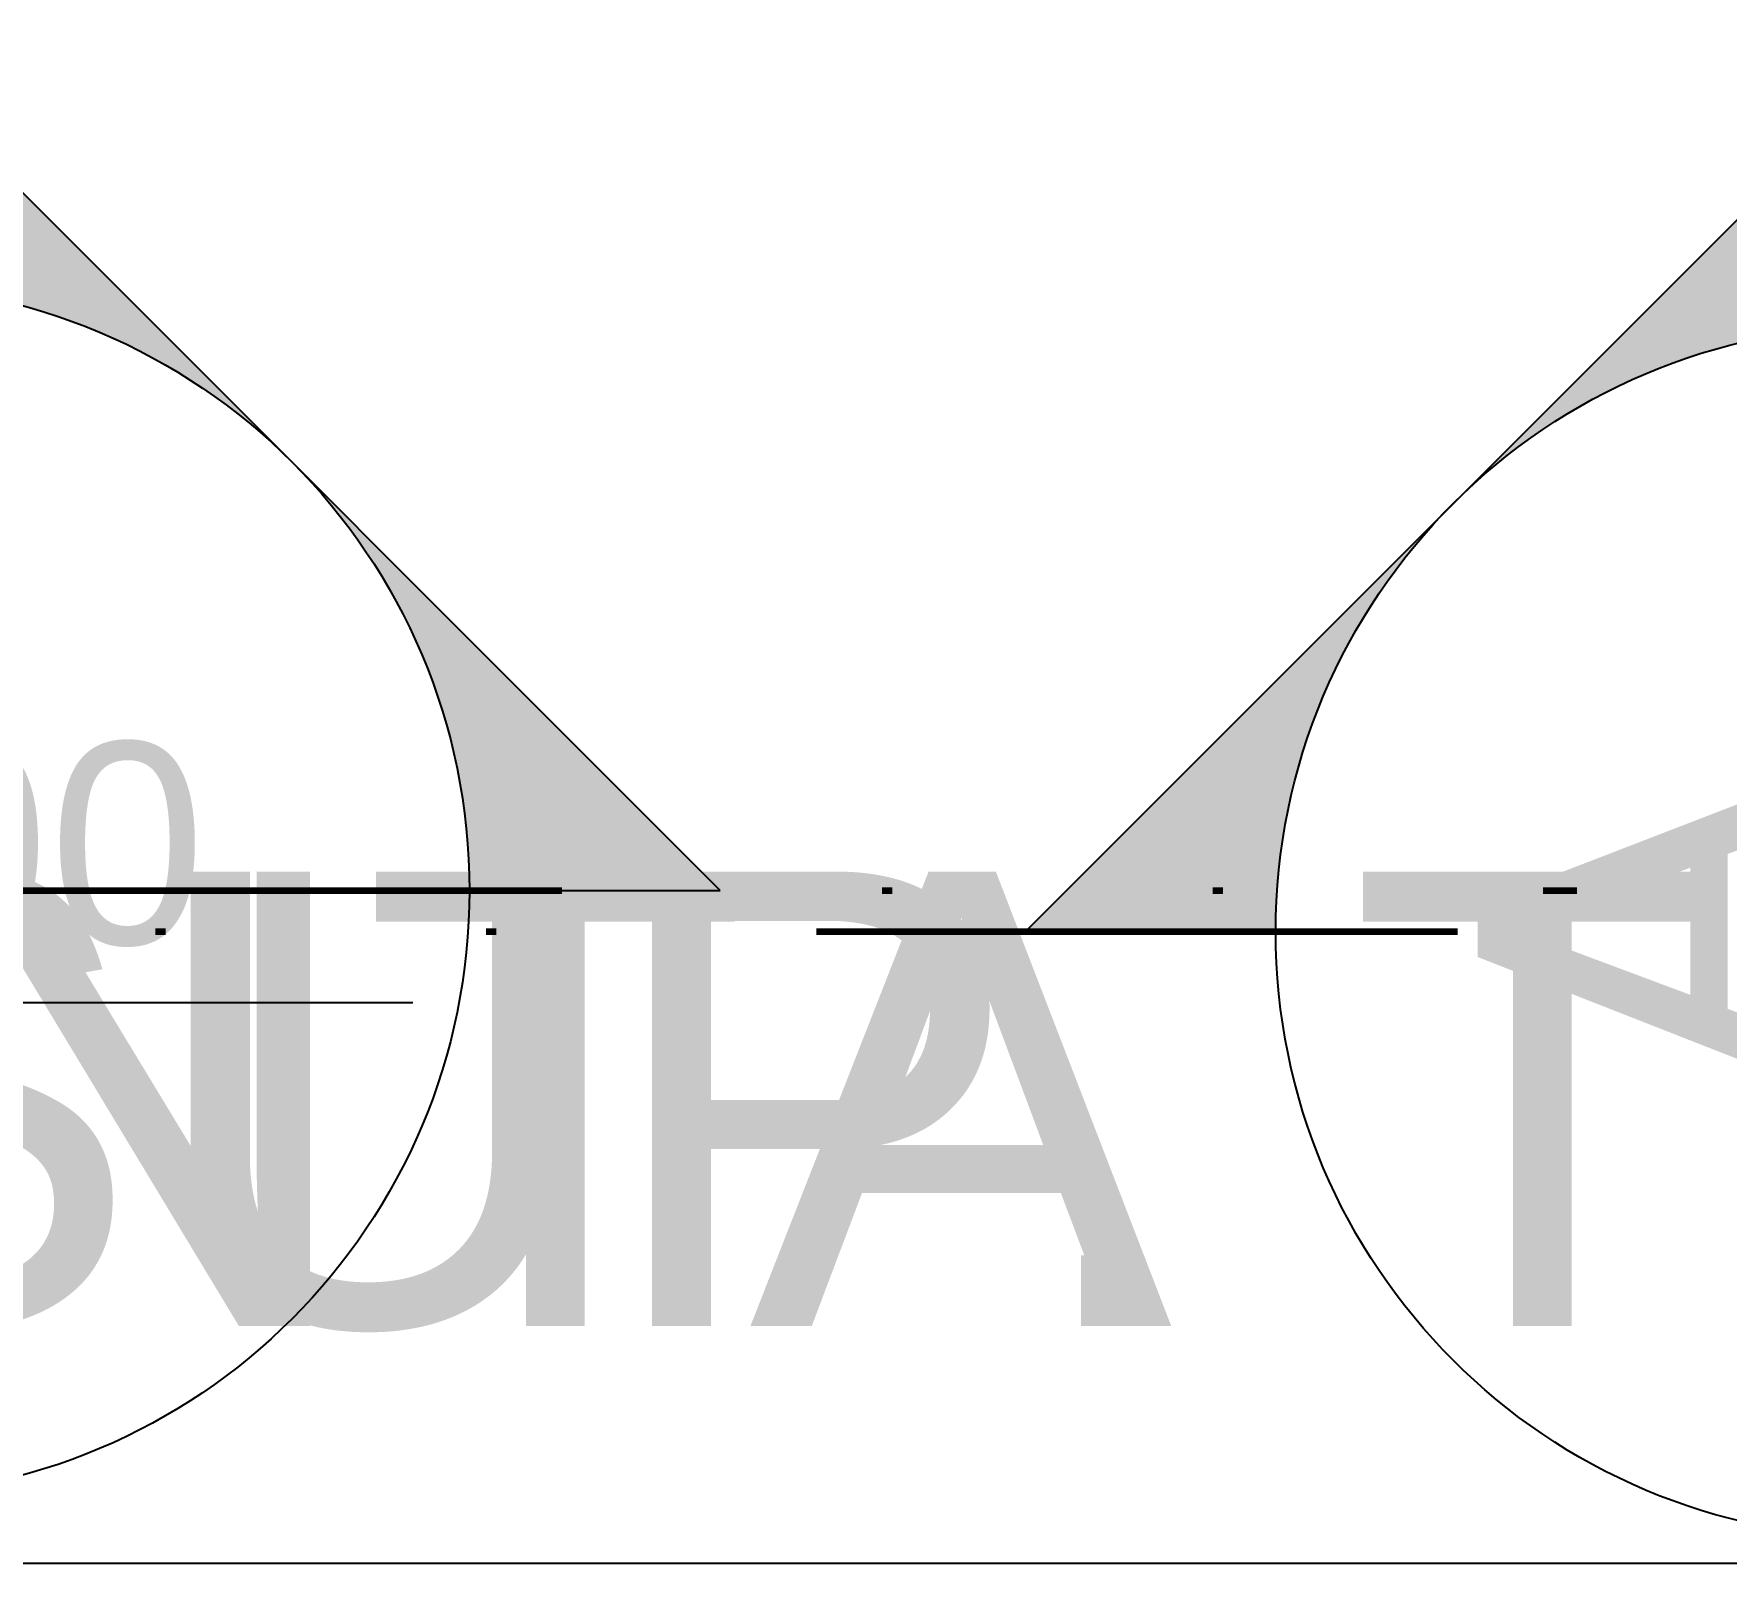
# Model space of a CAD drawing. Header units: metres. Extents: x 47619 to 48001, y 23263 to 23573.
# Drawn here: x 47845.12 to 47861.89, y 23416.2 to 23431.35 of the extents above; entities that cross this region are included whole.
import ezdxf
from ezdxf.enums import TextEntityAlignment as Align

# ---------------------------------------------------------------- set-up
doc = ezdxf.new("R2010")
doc.units = ezdxf.units.M
doc.header["$LTSCALE"] = 0.25
doc.linetypes.add('DIVIDEX2', pattern=[63.5, 25.4, -12.7, 0, -12.7, 0, -12.7])
for name, color, linetype in [('0 @ 0.1', 7, 'Continuous'), ('0 @ 1', 7, 'Continuous'), ('SIMB_01', 1, 'Continuous'), ('SIMB_02', 2, 'Continuous'), ('SIMB_PREENCHIMENTO', 253, 'Continuous'), ('SIMB_TXT', 1, 'Continuous')]:
    doc.layers.add(name, color=color, linetype=linetype)
for name, color, linetype, true_color, plot in [('ARQ_0_AREAS', 7, 'Continuous', 0x5a1694, False), ('ARQ_0_AREAS @ 0.1', 7, 'Continuous', 0x5a1694, False), ('ARQ_0_AREAS @ 1', 7, 'Continuous', 0x5a1694, False)]:
    doc.layers.add(name, color=color, linetype=linetype, true_color=true_color, plot=plot)
doc.layers.add('SIMB_LCT', color=252, linetype='DIVIDEX2', lineweight=100)
doc.styles.add('SIMB', font='arial.ttf')

# ---------------------------------------------------------------- blocks, each defined once
blk = doc.blocks.new('*U23')
at = {"layer": 'SIMB_02'}
blk.add_line((6, 0), (67.145, 0), dxfattribs=at)
at = {"layer": 'SIMB_TXT', "style": 'SIMB'}
blk.add_attdef('TITULO_DO_DESENHO', text='', height=4.5, dxfattribs=at).set_placement((10.022, 1), align=Align.BOTTOM_LEFT)
blk.add_attdef('NUM', text='', height=4.5, dxfattribs=at).set_placement((0, 0), align=Align.MIDDLE_CENTER)
blk.add_attdef('ESCALA', (21.304, -4.582), '', height=2, dxfattribs=at)
blk = doc.blocks.new('*U331')
at = {"layer": '0 @ 1'}
ref = blk.add_blockref('*U23', (-8.545, -4.763), dxfattribs=at)
ref.add_attrib('TITULO_DO_DESENHO', 'PLANTA PAV. SUP.', dxfattribs={"layer": 'SIMB_TXT', "height": 4.5, "style": 'SIMB'}).set_placement((1.478, -3.763), align=Align.BOTTOM_LEFT)
blk = doc.blocks.new('Pav_sup')
blk.add_blockref('*U331', (0, 0))
blk = doc.blocks.new('nivel_PB_A_D')
at = {"layer": 'SIMB_PREENCHIMENTO', "transparency": 33554587}
h = blk.add_hatch(color=256, dxfattribs=at)
h.dxf.hatch_style = 1
h.paths.add_polyline_path([(0, 1.25, 0.414214), (-1.25, 0), (0, 0)])
h.paths.add_polyline_path([(1.25, 0), (0, 0), (0, -1.25, 0.414214)])
at = {"layer": 'SIMB_01'}
for p, q in [((0, 2.25), (0, -2.25)), ((-2.25, 0), (9.25, 0))]:
    blk.add_line(p, q, dxfattribs=at)
blk.add_circle((0, 0), 1.25, dxfattribs=at)
at = {"layer": 'SIMB_TXT', "style": 'SIMB'}
blk.add_attdef('00,00', (1.763, 0.576), '', height=2, dxfattribs=at)
blk = doc.blocks.new('*U351')
at = {"layer": 'ARQ_0_AREAS @ 0.1', "xscale": 0.1, "yscale": 0.1, "zscale": 0.1}
blk.add_blockref('nivel_PB_A_D', (9.153, 0.791), dxfattribs=at).add_auto_attribs({'00,00': '0,00'})
at = {"layer": 'ARQ_0_AREAS @ 1'}
blk.add_blockref('nivel_PB_A_D', (9.153, 0.791), dxfattribs=at).add_auto_attribs({'00,00': '0,00'})
blk = doc.blocks.new('*U31')
at = {"layer": 'SIMB_PREENCHIMENTO', "transparency": 33554587}
h = blk.add_hatch(color=256, dxfattribs=at)
h.dxf.hatch_style = 1
h.paths.add_polyline_path([(0, 8.483), (-4.152, 4.332, -0.401827), (4.152, 4.332)])
h = blk.add_hatch(color=256, dxfattribs=at)
h.dxf.hatch_style = 1
h.paths.add_polyline_path([(-4.332, 4.152), (-8.483, 0), (-6, 0, -0.193399)])
h = blk.add_hatch(color=256, dxfattribs=at)
h.dxf.hatch_style = 1
h.paths.add_polyline_path([(4.332, 4.152, -0.193399), (6, 0), (8.483, 0)])
at = {"layer": 'SIMB_01'}
for p, q in [((-8.483, 0), (0, 8.483)), ((8.483, 0), (0, 8.483)), ((-6, 0), (-8.483, 0)), ((-6, 0), (6, 0)), ((6, 0), (8.483, 0))]:
    blk.add_line(p, q, dxfattribs=at)
blk.add_circle((0, 0), 6, dxfattribs=at)
at = {"layer": 'SIMB_LCT'}
blk.add_line((6, 0), (38.483, 0), dxfattribs=at)
at = {"layer": 'SIMB_TXT', "style": 'SIMB'}
for tag, height, p in [('000', 3.5, (0, 2.25)), ('999', 2, (0, -2.525))]:
    blk.add_attdef(tag, text='', height=height, dxfattribs=at).set_placement(p, align=Align.MIDDLE_CENTER)
blk = doc.blocks.new('*U355')
at = {"layer": '0 @ 0.1', "xscale": 0.1, "yscale": 0.1, "zscale": 0.1}
blk.add_blockref('*U31', (-8.545, 1.9), dxfattribs=at).add_auto_attribs({'999': '-', '000': 'B'})
at = {"layer": '0 @ 1'}
blk.add_blockref('*U31', (-8.545, 1.9), dxfattribs=at).add_auto_attribs({'999': '-', '000': 'B'})
blk = doc.blocks.new('*U30')
at = {"layer": 'SIMB_PREENCHIMENTO', "transparency": 33554587}
h = blk.add_hatch(color=256, dxfattribs=at)
h.dxf.hatch_style = 1
h.paths.add_polyline_path([(0, 8.483), (-4.152, 4.332, -0.401827), (4.152, 4.332)])
h = blk.add_hatch(color=256, dxfattribs=at)
h.dxf.hatch_style = 1
h.paths.add_polyline_path([(4.332, 4.152, -0.193399), (6, 0), (8.483, 0)])
at = {"layer": 'SIMB_01'}
for p, q in [((8.483, 0), (0, 8.483)), ((-6, 0), (6, 0)), ((6, 0), (8.483, 0))]:
    blk.add_line(p, q, dxfattribs=at)
blk.add_circle((0, 0), 6, dxfattribs=at)
at = {"layer": 'SIMB_TXT', "style": 'SIMB'}
for tag, height, p in [('000', 3.5, (0, 2.25)), ('999', 2, (0, -2.525))]:
    blk.add_attdef(tag, text='', height=height, dxfattribs=at).set_placement(p, align=Align.MIDDLE_CENTER)
blk = doc.blocks.new('*U356')
at = {"layer": '0 @ 1'}
blk.add_blockref('*U30', (12.965, 1.9), dxfattribs=at)
blk = doc.blocks.new('*U70')
at = {"layer": 'SIMB_PREENCHIMENTO', "transparency": 33554587}
h = blk.add_hatch(color=256, dxfattribs=at)
h.dxf.hatch_style = 1
h.paths.add_polyline_path([(0, 8.483), (-4.152, 4.332, -0.401827), (4.152, 4.332)])
h = blk.add_hatch(color=256, dxfattribs=at)
h.dxf.hatch_style = 1
h.paths.add_polyline_path([(-4.332, 4.152), (-8.483, 0), (-6, 0, -0.193399)])
at = {"layer": 'SIMB_01'}
for p, q in [((-8.483, 0), (0, 8.483)), ((-6, 0), (-8.483, 0))]:
    blk.add_line(p, q, dxfattribs=at)
blk.add_circle((0, 0), 6, dxfattribs=at)
at = {"layer": 'SIMB_TXT', "style": 'SIMB'}
for tag, height, p in [('000', 3.5, (-2.25, 0)), ('999', 2, (2.525, 0))]:
    blk.add_attdef(tag, text='', height=height, rotation=90, dxfattribs=at).set_placement(p, align=Align.MIDDLE_CENTER)
blk = doc.blocks.new('*U357')
at = {"layer": '0 @ 1'}
ref = blk.add_blockref('*U70', (0.7, 13.587), dxfattribs=dict(at, rotation=270))
ref.add_attrib('000', 'A', dxfattribs={"layer": 'SIMB_TXT', "height": 3.5, "style": 'SIMB'}).set_placement((0.7, 15.837), align=Align.MIDDLE_CENTER)
blk = doc.blocks.new('*U71')
at = {"layer": 'SIMB_LCT'}
blk.add_line((-6, 0), (-54.483, 0), dxfattribs=at)
at = {"layer": 'SIMB_TXT', "style": 'SIMB'}
for tag, height, p in [('000', 3.5, (-2.25, 0)), ('999', 2, (2.525, 0))]:
    blk.add_attdef(tag, text='', height=height, rotation=90, dxfattribs=at).set_placement(p, align=Align.MIDDLE_CENTER)
blk = doc.blocks.new('*U358')
at = {"layer": '0 @ 1', "rotation": 270}
blk.add_blockref('*U71', (0.7, -4.289), dxfattribs=at)
blk = doc.blocks.new('*U19')
at = {"layer": 'SIMB_02'}
blk.add_line((6, 0), (63.13, 0), dxfattribs=at)
at = {"layer": 'SIMB_TXT', "style": 'SIMB'}
blk.add_attdef('TITULO_DO_DESENHO', text='', height=4.5, dxfattribs=at).set_placement((10.022, 1), align=Align.BOTTOM_LEFT)
blk.add_attdef('NUM', text='', height=4.5, dxfattribs=at).set_placement((0, 0), align=Align.MIDDLE_CENTER)
blk.add_attdef('ESCALA', (21.304, -4.582), '', height=2, dxfattribs=at)
blk = doc.blocks.new('*U359')
at = {"layer": '0 @ 1'}
ref = blk.add_blockref('*U19', (-8.545, -4.763), dxfattribs=at)
ref.add_attrib('TITULO_DO_DESENHO', 'PLANTA TÉRREO', dxfattribs={"layer": 'SIMB_TXT', "height": 4.5, "style": 'SIMB'}).set_placement((1.478, -3.763), align=Align.BOTTOM_LEFT)
blk = doc.blocks.new('PAV_TER')
for name in ['*U358', '*U357', '*U356', '*U355', '*U359']:
    blk.add_blockref(name, (0, 0))
at = {"layer": 'ARQ_0_AREAS'}
blk.add_blockref('*U351', (0, 0), dxfattribs=at)

msp = doc.modelspace()

# ---------------------------------------------------------------- block references
at = {"rotation": 90}
msp.add_blockref('PAV_TER', (47877.01, 23421.752), dxfattribs=at)
for name, p in [('PAV_TER', (47830.469, 23420.963)), ('Pav_sup', (47798.248, 23420.963))]:
    msp.add_blockref(name, p)

doc.saveas('drawing.dxf')
